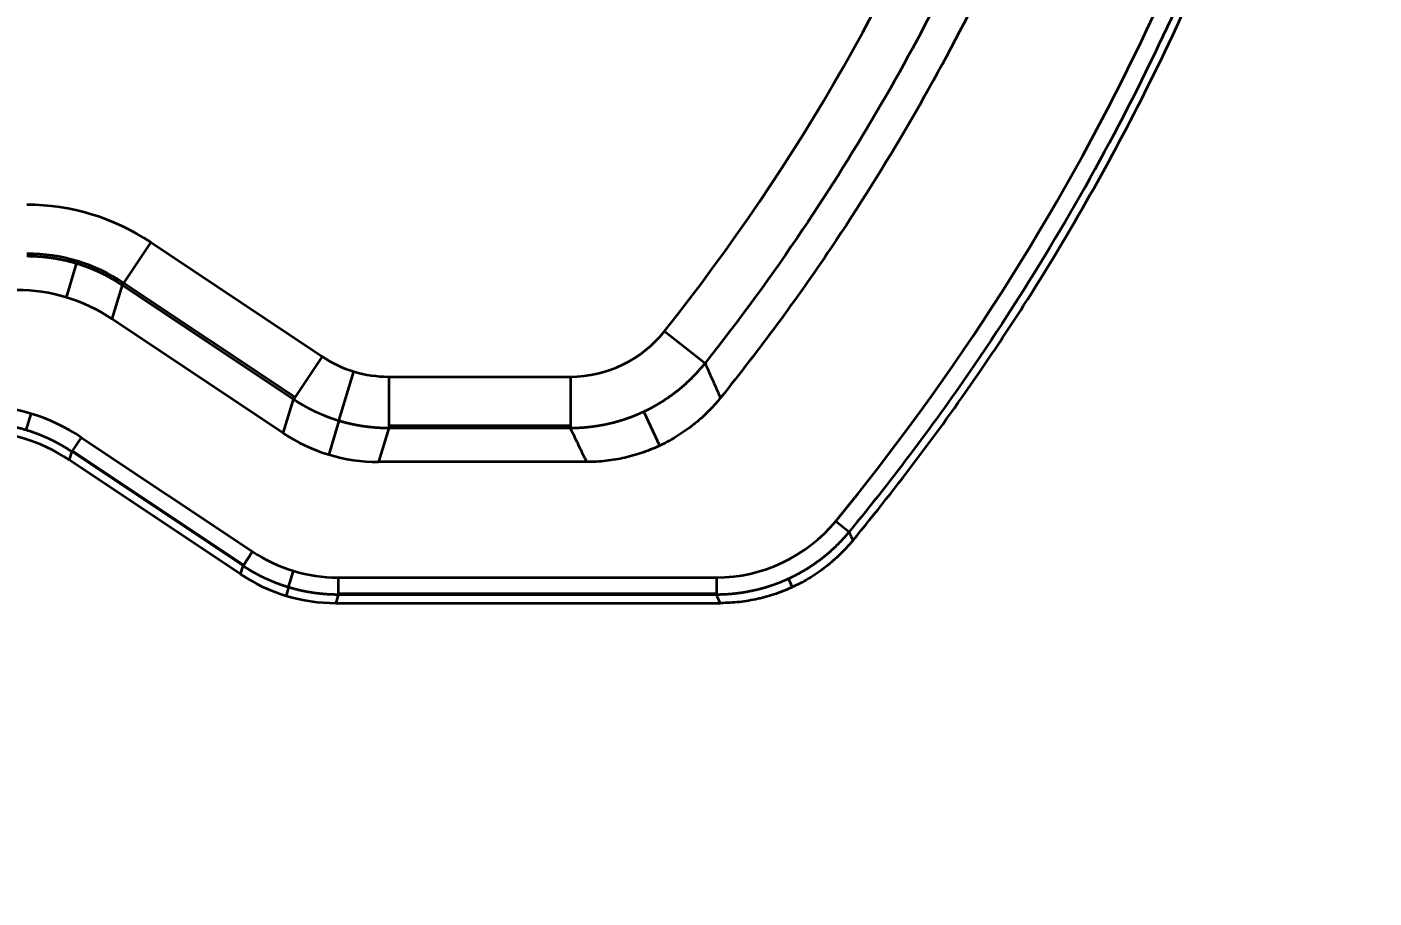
# Model space of a CAD drawing. Header units: millimetres. Extents: x 2599 to 3244, y 1330 to 1895.
# Drawn here: x 2908 to 2986, y 1456.4 to 1506.8 of the extents above; entities that cross this region are included whole.
import ezdxf

# ---------------------------------------------------------------- set-up
doc = ezdxf.new("R2010")
doc.units = ezdxf.units.MM
doc.layers.add('1', color=7, linetype='Continuous', true_color=0xffffff)
doc.layers.add('dim', color=82, linetype='Continuous', lineweight=9)
doc.styles.get("Standard").update_dxf_attribs({"font": 'arial.ttf'})
doc.dimstyles.new('Standard-3', dxfattribs={"dimscale": 3, "dimtxt": 0.18, "dimasz": 0.18, "dimexe": 0.18, "dimexo": 0.0625, "dimgap": 0.09, "dimtad": 0, "dimtoh": 1, "dimzin": 0, "dimdsep": 46, "dimtxsty": 'Standard', "dimcen": 0.09, "dimadec": 0, "dimazin": 0, "dimtfac": 1, "dimtofl": 0, "dimtmove": 0, "dimatfit": 3, "dimfxl": 0, "dimtolj": 1, "dimtzin": 0, "dimarcsym": 0})

# ---------------------------------------------------------------- blocks, each defined once
blk = doc.blocks.new('*D17')
at = {"layer": 'Defpoints', "color": 0, "transparency": 16777216}
for p in [(2669.184, 1564.792), (3057.245, 1545.955), (3057.245, 1441.092)]:
    blk.add_point(p, dxfattribs=at)
at = {"layer": 'dim', "color": 0, "lineweight": -2, "transparency": 16777216}
for p, q in [((2669.184, 1563.293), (2669.184, 1439.593)), ((3057.245, 1544.456), (3057.245, 1439.593)), ((2675.184, 1441.092), (2846.152, 1441.092)), ((3051.245, 1441.092), (2880.276, 1441.092))]:
    blk.add_line(p, q, dxfattribs=at)
at = {"layer": 'dim', "color": 0, "transparency": 16777216}
for points in [[(2675.184, 1442.092), (2675.184, 1440.092), (2669.184, 1441.092)], [(3051.245, 1442.092), (3051.245, 1440.092), (3057.245, 1441.092)]]:
    blk.add_solid(points, dxfattribs=at)
at = {"layer": 'dim', "color": 0, "transparency": 16777216, "insert": (2863.214, 1441.092), "char_height": 7.5, "attachment_point": 5, "bg_fill": 3, "box_fill_scale": 1.1, "bg_fill_color": 256, "bg_fill_true_color": 13158600, "bg_fill_transparency": 0}
blk.add_mtext('\\A1;388.06', dxfattribs=at)

msp = doc.modelspace()

# ---------------------------------------------------------------- linework, layer by layer
at = {"layer": '1', "color": 7, "linetype": 'Continuous', "lineweight": 35}
for p, q in [((2915.211, 1494.373), (2913.557, 1491.892)), ((2915.211, 1494.373), (2925.13, 1487.76)), ((2910.334, 1491.182), (2910.924, 1493.132)), ((2923.558, 1485.403), (2913.64, 1492.016)), ((2913.557, 1491.892), (2912.966, 1489.939)), ((2923.476, 1485.28), (2913.557, 1491.892)), ((2922.885, 1483.327), (2912.966, 1489.939)), ((2944.964, 1489.231), (2947.302, 1487.381)), ((2925.13, 1487.76), (2923.476, 1485.28)), ((2926.11, 1484.041), (2926.972, 1486.89)), ((2928.988, 1486.592), (2928.988, 1483.611)), ((2928.988, 1486.592), (2939.51, 1486.592)), ((2939.51, 1486.592), (2939.51, 1483.611)), ((2922.885, 1483.327), (2923.476, 1485.28)), ((2908.006, 1483.495), (2908.295, 1484.449)), ((2943.758, 1484.566), (2944.658, 1482.602)), ((2926.11, 1484.041), (2925.517, 1482.084)), ((2928.988, 1483.611), (2928.397, 1481.658)), ((2939.51, 1483.759), (2928.988, 1483.759)), ((2939.51, 1483.611), (2928.988, 1483.611)), ((2911.191, 1483.082), (2910.64, 1482.255)), ((2911.191, 1483.082), (2921.11, 1476.47)), ((2910.615, 1482.174), (2910.493, 1481.773)), ((2920.412, 1475.16), (2910.493, 1481.773)), ((2910.64, 1482.255), (2910.615, 1482.174)), ((2920.558, 1475.643), (2910.64, 1482.255)), ((2920.586, 1475.684), (2910.667, 1482.297)), ((2940.45, 1481.658), (2928.397, 1481.658)), ((2954.87, 1478.235), (2955.638, 1477.605)), ((2921.11, 1476.47), (2920.558, 1475.643)), ((2920.412, 1475.16), (2920.558, 1475.643)), ((2923.192, 1474.403), (2923.479, 1475.351)), ((2926.07, 1474.968), (2926.07, 1473.974)), ((2926.07, 1474.968), (2947.958, 1474.968)), ((2947.958, 1474.968), (2947.958, 1473.974)), ((2952.135, 1474.895), (2952.351, 1474.416)), ((2923.192, 1474.403), (2923.045, 1473.918)), ((2926.07, 1473.974), (2925.924, 1473.492)), ((2947.958, 1474.023), (2926.07, 1474.023)), ((2947.958, 1473.974), (2926.07, 1473.974)), ((2925.924, 1473.492), (2948.186, 1473.492))]:
    msp.add_line(p, q, dxfattribs=at)
for centre, major_axis, start_param, end_param in [((2908.035, 1483.589), (-3.754, -12.399), 2.848006, 3.435179), ((2908.082, 1483.746), (-2.888, -9.538), 2.843496, 3.43969), ((2907.446, 1481.644), (-2.888, -9.538), 2.848006, 3.435179), ((2928.994, 1493.567), (2.021, 6.676), 2.848006, 3.435179), ((2905.119, 1473.958), (-3.177, -10.491), 2.848006, 3.435179), ((2904.973, 1473.478), (-2.888, -9.538), 2.848006, 3.435179), ((2928.405, 1491.622), (2.888, 9.538), 2.848006, 3.435179), ((2926.078, 1483.935), (2.599, 8.584), 2.848006, 3.435179), ((2925.932, 1483.455), (2.888, 9.538), 2.848006, 3.435179)]:
    msp.add_ellipse(centre, major_axis=major_axis, ratio=0.998504, start_param=start_param, end_param=end_param, dxfattribs=at)
for points, knots in [([(2944.964, 1489.231), (2952.683, 1498.984), (2958.76, 1509.635), (2965.455, 1526.938), (2967.258, 1532.907), (2969.927, 1544.945), (2970.809, 1551.056), (2971.227, 1557.261)], [0, 0, 0, 0, 0.5, 0.5, 0.75, 0.75, 1, 1, 1, 1]), ([(2974.054, 1555.101), (2973.689, 1550.709), (2972.326, 1540.709), (2968.337, 1525.436), (2961.845, 1509.668), (2954.53, 1497.059), (2949.289, 1489.892), (2947.302, 1487.381)], [0, 0, 0, 0, 0.178988, 0.409312, 0.639635, 0.869959, 1, 1, 1, 1]), ([(2984.06, 1536.609), (2982.874, 1531.053), (2979.688, 1519.62), (2972.658, 1502.995), (2964.32, 1488.879), (2958.195, 1480.719), (2955.638, 1477.605)], [0, 0, 0, 0, 0.257786, 0.537488, 0.817189, 1, 1, 1, 1]), ([(2972.626, 1534.535), (2971.818, 1531.301), (2969.27, 1522.566), (2963.602, 1508.802), (2956.002, 1495.7), (2950.445, 1488.166), (2948.192, 1485.365)], [0, 0, 0, 0, 0.1807, 0.492922, 0.805143, 1, 1, 1, 1]), ([(2965.744, 1490.707), (2968.275, 1494.671), (2972.034, 1501.274), (2975.237, 1508.156), (2976.372, 1510.808)], [0, 0, 0, 0, 0.619808, 1, 1, 1, 1]), ([(2913.557, 1491.892), (2913.544, 1491.902), (2913.516, 1491.92), (2913.475, 1491.947), (2913.434, 1491.973), (2913.393, 1492), (2913.351, 1492.026), (2913.31, 1492.052), (2913.268, 1492.078), (2913.226, 1492.104), (2913.184, 1492.129), (2913.142, 1492.155), (2913.1, 1492.18), (2913.058, 1492.205), (2913.015, 1492.229), (2912.973, 1492.254), (2912.93, 1492.278), (2912.887, 1492.302), (2912.844, 1492.326), (2912.801, 1492.35), (2912.758, 1492.373), (2912.715, 1492.396), (2912.671, 1492.419), (2912.628, 1492.442), (2912.584, 1492.464), (2912.541, 1492.487), (2912.497, 1492.509), (2912.453, 1492.531), (2912.409, 1492.552), (2912.365, 1492.574), (2912.32, 1492.595), (2912.276, 1492.616), (2912.231, 1492.637), (2912.187, 1492.658), (2912.142, 1492.678), (2912.097, 1492.698), (2912.052, 1492.718), (2912.008, 1492.738), (2911.962, 1492.757), (2911.917, 1492.776), (2911.872, 1492.795), (2911.827, 1492.814), (2911.781, 1492.833), (2911.736, 1492.851), (2911.69, 1492.869), (2911.644, 1492.887), (2911.599, 1492.905), (2911.553, 1492.922), (2911.507, 1492.939), (2911.461, 1492.956), (2911.414, 1492.973), (2911.368, 1492.99), (2911.322, 1493.006), (2911.275, 1493.022), (2911.229, 1493.038), (2911.182, 1493.054), (2911.136, 1493.069), (2911.089, 1493.084), (2911.042, 1493.099), (2910.996, 1493.114), (2910.949, 1493.128), (2910.902, 1493.142), (2910.855, 1493.156), (2910.807, 1493.17), (2910.76, 1493.184), (2910.713, 1493.197), (2910.666, 1493.21), (2910.618, 1493.223), (2910.571, 1493.236), (2910.523, 1493.248), (2910.476, 1493.26), (2910.428, 1493.272), (2910.38, 1493.284), (2910.333, 1493.295), (2910.285, 1493.306), (2910.237, 1493.317), (2910.189, 1493.328), (2910.141, 1493.338), (2910.093, 1493.348), (2910.045, 1493.358), (2909.997, 1493.368), (2909.949, 1493.378), (2909.9, 1493.387), (2909.852, 1493.396), (2909.804, 1493.405), (2909.756, 1493.413), (2909.707, 1493.422), (2909.659, 1493.43), (2909.61, 1493.438), (2909.562, 1493.445), (2909.513, 1493.453), (2909.465, 1493.46), (2909.416, 1493.467), (2909.367, 1493.473), (2909.319, 1493.48), (2909.27, 1493.486), (2909.221, 1493.492), (2909.172, 1493.497), (2909.124, 1493.503), (2909.075, 1493.508), (2909.026, 1493.513), (2908.977, 1493.518), (2908.928, 1493.522), (2908.879, 1493.526), (2908.83, 1493.53), (2908.781, 1493.534), (2908.732, 1493.538), (2908.683, 1493.541), (2908.634, 1493.544), (2908.585, 1493.547), (2908.536, 1493.549), (2908.487, 1493.552), (2908.438, 1493.554), (2908.389, 1493.555), (2908.34, 1493.557), (2908.291, 1493.558), (2908.242, 1493.559), (2908.193, 1493.56), (2908.144, 1493.561), (2908.095, 1493.561), (2908.062, 1493.561), (2908.046, 1493.561)], [0, 0, 0, 0, 0.008405, 0.016809, 0.025213, 0.033618, 0.042022, 0.050426, 0.05883, 0.067235, 0.075639, 0.084043, 0.092447, 0.100851, 0.109254, 0.117658, 0.126062, 0.134466, 0.14287, 0.151273, 0.159677, 0.16808, 0.176484, 0.184887, 0.193291, 0.201694, 0.210098, 0.218501, 0.226904, 0.235308, 0.243711, 0.252114, 0.260517, 0.26892, 0.277324, 0.285727, 0.29413, 0.302533, 0.310936, 0.319339, 0.327742, 0.336145, 0.344548, 0.352951, 0.361354, 0.369756, 0.378159, 0.386562, 0.394965, 0.403368, 0.411771, 0.420174, 0.428576, 0.436979, 0.445382, 0.453785, 0.462188, 0.47059, 0.478993, 0.487396, 0.495799, 0.504201, 0.512604, 0.521007, 0.52941, 0.537812, 0.546215, 0.554618, 0.563021, 0.571424, 0.579826, 0.588229, 0.596632, 0.605035, 0.613438, 0.621841, 0.630244, 0.638646, 0.647049, 0.655452, 0.663855, 0.672258, 0.680661, 0.689064, 0.697467, 0.70587, 0.714273, 0.722676, 0.73108, 0.739483, 0.747886, 0.756289, 0.764692, 0.773096, 0.781499, 0.789902, 0.798306, 0.806709, 0.815113, 0.823516, 0.83192, 0.840323, 0.848727, 0.85713, 0.865534, 0.873938, 0.882342, 0.890746, 0.899149, 0.907553, 0.915957, 0.924361, 0.932765, 0.94117, 0.949574, 0.957978, 0.966382, 0.974787, 0.983191, 0.991595, 1, 1, 1, 1]), ([(2955.855, 1477.109), (2958.478, 1480.292), (2961.852, 1484.779), (2964.946, 1489.457), (2965.744, 1490.707)], [0, 0, 0, 0, 0.735544, 1, 1, 1, 1]), ([(2947.302, 1487.381), (2947.291, 1487.368), (2947.271, 1487.343), (2947.24, 1487.305), (2947.21, 1487.266), (2947.178, 1487.229), (2947.147, 1487.191), (2947.115, 1487.153), (2947.084, 1487.115), (2947.052, 1487.078), (2947.019, 1487.04), (2946.987, 1487.003), (2946.954, 1486.966), (2946.921, 1486.929), (2946.888, 1486.892), (2946.855, 1486.856), (2946.821, 1486.819), (2946.788, 1486.782), (2946.754, 1486.746), (2946.719, 1486.71), (2946.685, 1486.674), (2946.65, 1486.638), (2946.616, 1486.602), (2946.581, 1486.566), (2946.545, 1486.531), (2946.51, 1486.496), (2946.474, 1486.46), (2946.438, 1486.425), (2946.402, 1486.391), (2946.366, 1486.356), (2946.33, 1486.321), (2946.293, 1486.287), (2946.256, 1486.253), (2946.219, 1486.218), (2946.182, 1486.185), (2946.144, 1486.151), (2946.106, 1486.117), (2946.069, 1486.084), (2946.031, 1486.05), (2945.992, 1486.017), (2945.954, 1485.984), (2945.915, 1485.952), (2945.876, 1485.919), (2945.837, 1485.887), (2945.798, 1485.855), (2945.759, 1485.823), (2945.719, 1485.791), (2945.679, 1485.759), (2945.639, 1485.728), (2945.599, 1485.696), (2945.559, 1485.665), (2945.518, 1485.634), (2945.478, 1485.604), (2945.437, 1485.573), (2945.396, 1485.543), (2945.355, 1485.513), (2945.313, 1485.483), (2945.272, 1485.453), (2945.23, 1485.423), (2945.188, 1485.394), (2945.146, 1485.365), (2945.104, 1485.336), (2945.061, 1485.307), (2945.019, 1485.279), (2944.976, 1485.251), (2944.933, 1485.222), (2944.89, 1485.195), (2944.847, 1485.167), (2944.804, 1485.14), (2944.76, 1485.112), (2944.717, 1485.085), (2944.673, 1485.059), (2944.629, 1485.032), (2944.585, 1485.006), (2944.54, 1484.979), (2944.496, 1484.954), (2944.452, 1484.928), (2944.407, 1484.902), (2944.362, 1484.877), (2944.317, 1484.852), (2944.272, 1484.827), (2944.227, 1484.803), (2944.181, 1484.779), (2944.136, 1484.755), (2944.09, 1484.731), (2944.045, 1484.707), (2943.999, 1484.684), (2943.953, 1484.661), (2943.907, 1484.638), (2943.861, 1484.615), (2943.814, 1484.593), (2943.768, 1484.571), (2943.721, 1484.549), (2943.675, 1484.527), (2943.628, 1484.505), (2943.581, 1484.484), (2943.534, 1484.463), (2943.487, 1484.443), (2943.44, 1484.422), (2943.392, 1484.402), (2943.345, 1484.382), (2943.298, 1484.362), (2943.25, 1484.343), (2943.202, 1484.323), (2943.154, 1484.304), (2943.107, 1484.286), (2943.059, 1484.267), (2943.011, 1484.249), (2942.963, 1484.231), (2942.914, 1484.213), (2942.866, 1484.196), (2942.818, 1484.179), (2942.769, 1484.162), (2942.721, 1484.145), (2942.672, 1484.129), (2942.624, 1484.112), (2942.575, 1484.096), (2942.526, 1484.081), (2942.477, 1484.065), (2942.429, 1484.05), (2942.38, 1484.035), (2942.331, 1484.021), (2942.282, 1484.006), (2942.232, 1483.992), (2942.183, 1483.978), (2942.134, 1483.965), (2942.085, 1483.951), (2942.036, 1483.938), (2941.986, 1483.925), (2941.937, 1483.913), (2941.888, 1483.9), (2941.838, 1483.888), (2941.789, 1483.877), (2941.739, 1483.865), (2941.69, 1483.854), (2941.64, 1483.843), (2941.59, 1483.832), (2941.541, 1483.821), (2941.491, 1483.811), (2941.441, 1483.801), (2941.392, 1483.791), (2941.342, 1483.782), (2941.292, 1483.773), (2941.243, 1483.764), (2941.193, 1483.755), (2941.143, 1483.747), (2941.093, 1483.739), (2941.044, 1483.731), (2940.994, 1483.723), (2940.944, 1483.716), (2940.895, 1483.708), (2940.845, 1483.702), (2940.795, 1483.695), (2940.745, 1483.689), (2940.696, 1483.682), (2940.646, 1483.677), (2940.596, 1483.671), (2940.546, 1483.666), (2940.497, 1483.661), (2940.447, 1483.656), (2940.398, 1483.651), (2940.348, 1483.647), (2940.298, 1483.643), (2940.249, 1483.639), (2940.199, 1483.635), (2940.15, 1483.632), (2940.1, 1483.629), (2940.051, 1483.626), (2940.002, 1483.623), (2939.952, 1483.621), (2939.903, 1483.619), (2939.854, 1483.617), (2939.804, 1483.616), (2939.755, 1483.614), (2939.706, 1483.613), (2939.657, 1483.612), (2939.608, 1483.612), (2939.559, 1483.611), (2939.526, 1483.611), (2939.51, 1483.611)], [0, 0, 0, 0, 0.005465, 0.010936, 0.016413, 0.021895, 0.027384, 0.032879, 0.038379, 0.043885, 0.049397, 0.054914, 0.060437, 0.065965, 0.071499, 0.077038, 0.082583, 0.088133, 0.093687, 0.099247, 0.104812, 0.110382, 0.115957, 0.121537, 0.127122, 0.132711, 0.138305, 0.143904, 0.149507, 0.155115, 0.160727, 0.166343, 0.171964, 0.177589, 0.183218, 0.188851, 0.194489, 0.20013, 0.205775, 0.211424, 0.217076, 0.222732, 0.228392, 0.234056, 0.239722, 0.245393, 0.251066, 0.256743, 0.262423, 0.268106, 0.273792, 0.279481, 0.285173, 0.290868, 0.296565, 0.302265, 0.307968, 0.313673, 0.319381, 0.325091, 0.330804, 0.336518, 0.342235, 0.347954, 0.353675, 0.359398, 0.365123, 0.370849, 0.376577, 0.382307, 0.388039, 0.393772, 0.399506, 0.405242, 0.410979, 0.416717, 0.422456, 0.428196, 0.433937, 0.439679, 0.445422, 0.451166, 0.45691, 0.462655, 0.4684, 0.474146, 0.479892, 0.485638, 0.491385, 0.497131, 0.502878, 0.508625, 0.514371, 0.520118, 0.525864, 0.531609, 0.537355, 0.543099, 0.548844, 0.554587, 0.56033, 0.566072, 0.571813, 0.577553, 0.583293, 0.589031, 0.594767, 0.600503, 0.606237, 0.61197, 0.617702, 0.623431, 0.62916, 0.634886, 0.640611, 0.646333, 0.652054, 0.657773, 0.66349, 0.669205, 0.674917, 0.680627, 0.686335, 0.69204, 0.697743, 0.703443, 0.70914, 0.714835, 0.720527, 0.726216, 0.731902, 0.737585, 0.743264, 0.748941, 0.754614, 0.760285, 0.765951, 0.771614, 0.777274, 0.78293, 0.788583, 0.794231, 0.799876, 0.805517, 0.811154, 0.816787, 0.822416, 0.828041, 0.833662, 0.839278, 0.84489, 0.850498, 0.856101, 0.861699, 0.867293, 0.872882, 0.878467, 0.884046, 0.889621, 0.895191, 0.900756, 0.906316, 0.911871, 0.91742, 0.922964, 0.928503, 0.934037, 0.939565, 0.945088, 0.950605, 0.956116, 0.961622, 0.967122, 0.972617, 0.978105, 0.983588, 0.989065, 0.994535, 1, 1, 1, 1]), ([(2947.302, 1487.381), (2947.438, 1487.074), (2947.574, 1486.767), (2947.712, 1486.454), (2947.714, 1486.449), (2947.806, 1486.241), (2947.896, 1486.038), (2948.054, 1485.679), (2948.123, 1485.522), (2948.192, 1485.365)], [0, 0, 0, 0, 0.457114, 0.457114, 0.465097, 0.465097, 0.766801, 0.766801, 1, 1, 1, 1]), ([(2928.988, 1483.611), (2928.972, 1483.611), (2928.939, 1483.611), (2928.89, 1483.612), (2928.841, 1483.612), (2928.792, 1483.613), (2928.743, 1483.614), (2928.693, 1483.615), (2928.644, 1483.617), (2928.595, 1483.619), (2928.546, 1483.621), (2928.497, 1483.623), (2928.448, 1483.626), (2928.399, 1483.629), (2928.35, 1483.632), (2928.301, 1483.635), (2928.252, 1483.638), (2928.203, 1483.642), (2928.154, 1483.646), (2928.105, 1483.65), (2928.057, 1483.655), (2928.008, 1483.66), (2927.959, 1483.665), (2927.91, 1483.67), (2927.861, 1483.675), (2927.812, 1483.681), (2927.764, 1483.687), (2927.715, 1483.693), (2927.666, 1483.7), (2927.618, 1483.706), (2927.569, 1483.713), (2927.52, 1483.72), (2927.472, 1483.728), (2927.423, 1483.735), (2927.375, 1483.743), (2927.327, 1483.751), (2927.278, 1483.76), (2927.23, 1483.768), (2927.182, 1483.777), (2927.133, 1483.786), (2927.085, 1483.795), (2927.037, 1483.805), (2926.989, 1483.815), (2926.941, 1483.825), (2926.893, 1483.835), (2926.845, 1483.845), (2926.797, 1483.856), (2926.749, 1483.867), (2926.701, 1483.878), (2926.653, 1483.89), (2926.606, 1483.901), (2926.558, 1483.913), (2926.51, 1483.925), (2926.463, 1483.938), (2926.416, 1483.95), (2926.368, 1483.963), (2926.321, 1483.976), (2926.274, 1483.989), (2926.226, 1484.003), (2926.179, 1484.017), (2926.132, 1484.031), (2926.085, 1484.045), (2926.038, 1484.059), (2925.991, 1484.074), (2925.945, 1484.089), (2925.898, 1484.104), (2925.851, 1484.119), (2925.805, 1484.135), (2925.758, 1484.151), (2925.712, 1484.167), (2925.666, 1484.183), (2925.619, 1484.2), (2925.573, 1484.217), (2925.527, 1484.234), (2925.481, 1484.251), (2925.435, 1484.268), (2925.389, 1484.286), (2925.344, 1484.304), (2925.298, 1484.322), (2925.253, 1484.34), (2925.207, 1484.359), (2925.162, 1484.378), (2925.116, 1484.397), (2925.071, 1484.416), (2925.026, 1484.435), (2924.981, 1484.455), (2924.936, 1484.475), (2924.892, 1484.495), (2924.847, 1484.515), (2924.802, 1484.536), (2924.758, 1484.557), (2924.713, 1484.578), (2924.669, 1484.599), (2924.625, 1484.62), (2924.581, 1484.642), (2924.537, 1484.664), (2924.493, 1484.686), (2924.449, 1484.708), (2924.406, 1484.731), (2924.362, 1484.754), (2924.319, 1484.777), (2924.276, 1484.8), (2924.232, 1484.823), (2924.189, 1484.847), (2924.146, 1484.871), (2924.104, 1484.895), (2924.061, 1484.919), (2924.018, 1484.943), (2923.976, 1484.968), (2923.934, 1484.993), (2923.891, 1485.018), (2923.849, 1485.043), (2923.807, 1485.069), (2923.765, 1485.094), (2923.724, 1485.12), (2923.682, 1485.146), (2923.641, 1485.173), (2923.599, 1485.199), (2923.558, 1485.226), (2923.517, 1485.253), (2923.49, 1485.271), (2923.476, 1485.28)], [0, 0, 0, 0, 0.008404, 0.016807, 0.025211, 0.033615, 0.042018, 0.050422, 0.058826, 0.067229, 0.075633, 0.084036, 0.09244, 0.100843, 0.109247, 0.11765, 0.126054, 0.134457, 0.142861, 0.151264, 0.159668, 0.168071, 0.176474, 0.184878, 0.193281, 0.201685, 0.210088, 0.218491, 0.226895, 0.235298, 0.243701, 0.252105, 0.260508, 0.268911, 0.277315, 0.285718, 0.294121, 0.302524, 0.310928, 0.319331, 0.327734, 0.336137, 0.344541, 0.352944, 0.361347, 0.36975, 0.378154, 0.386557, 0.39496, 0.403363, 0.411766, 0.42017, 0.428573, 0.436976, 0.445379, 0.453782, 0.462186, 0.470589, 0.478992, 0.487395, 0.495798, 0.504202, 0.512605, 0.521008, 0.529411, 0.537814, 0.546218, 0.554621, 0.563024, 0.571427, 0.57983, 0.588234, 0.596637, 0.60504, 0.613443, 0.621846, 0.63025, 0.638653, 0.647056, 0.655459, 0.663863, 0.672266, 0.680669, 0.689072, 0.697476, 0.705879, 0.714282, 0.722685, 0.731089, 0.739492, 0.747895, 0.756299, 0.764702, 0.773105, 0.781509, 0.789912, 0.798315, 0.806719, 0.815122, 0.823526, 0.831929, 0.840332, 0.848736, 0.857139, 0.865543, 0.873946, 0.88235, 0.890753, 0.899157, 0.90756, 0.915964, 0.924367, 0.932771, 0.941174, 0.949578, 0.957982, 0.966385, 0.974789, 0.983193, 0.991596, 1, 1, 1, 1]), ([(2948.192, 1485.365), (2947.958, 1485.075), (2947.711, 1484.8), (2947.187, 1484.281), (2946.912, 1484.037), (2946.478, 1483.693), (2946.256, 1483.526), (2946.026, 1483.369), (2945.91, 1483.292), (2945.871, 1483.266), (2945.792, 1483.216), (2945.753, 1483.191), (2945.399, 1482.97), (2945.075, 1482.792), (2944.412, 1482.474), (2944.073, 1482.334), (2943.551, 1482.152), (2943.287, 1482.068), (2943.018, 1481.995), (2942.883, 1481.96), (2942.837, 1481.949), (2942.747, 1481.927), (2942.702, 1481.916), (2942.294, 1481.823), (2941.563, 1481.7), (2940.823, 1481.658), (2940.45, 1481.658)], [0, 0, 0, 0, 0.125, 0.125, 0.25, 0.25, 0.3125, 0.34375, 0.34375, 0.359375, 0.359375, 0.375, 0.375, 0.5, 0.5, 0.625, 0.625, 0.6875, 0.71875, 0.71875, 0.734375, 0.734375, 0.75, 0.75, 0.875, 1, 1, 1, 1]), ([(2910.64, 1482.255), (2910.626, 1482.264), (2910.599, 1482.283), (2910.558, 1482.31), (2910.516, 1482.336), (2910.475, 1482.363), (2910.434, 1482.389), (2910.392, 1482.415), (2910.35, 1482.441), (2910.308, 1482.467), (2910.267, 1482.492), (2910.224, 1482.518), (2910.182, 1482.543), (2910.14, 1482.568), (2910.097, 1482.592), (2910.055, 1482.617), (2910.012, 1482.641), (2909.969, 1482.665), (2909.926, 1482.689), (2909.883, 1482.712), (2909.84, 1482.736), (2909.797, 1482.759), (2909.753, 1482.782), (2909.71, 1482.805), (2909.666, 1482.827), (2909.623, 1482.85), (2909.579, 1482.872), (2909.535, 1482.894), (2909.491, 1482.915), (2909.447, 1482.937), (2909.402, 1482.958), (2909.358, 1482.979), (2909.313, 1483), (2909.269, 1483.02), (2909.224, 1483.041), (2909.179, 1483.061), (2909.135, 1483.081), (2909.09, 1483.1), (2909.045, 1483.12), (2908.999, 1483.139), (2908.954, 1483.158), (2908.909, 1483.177), (2908.863, 1483.196), (2908.818, 1483.214), (2908.772, 1483.232), (2908.726, 1483.25), (2908.681, 1483.268), (2908.635, 1483.285), (2908.589, 1483.302), (2908.543, 1483.319), (2908.496, 1483.336), (2908.45, 1483.353), (2908.404, 1483.369), (2908.358, 1483.385), (2908.311, 1483.401), (2908.265, 1483.416), (2908.218, 1483.432), (2908.171, 1483.447), (2908.124, 1483.462), (2908.078, 1483.476), (2908.031, 1483.491), (2907.984, 1483.505), (2907.937, 1483.519), (2907.89, 1483.533), (2907.842, 1483.546), (2907.795, 1483.56), (2907.748, 1483.573), (2907.7, 1483.586), (2907.653, 1483.598), (2907.605, 1483.611), (2907.558, 1483.623), (2907.51, 1483.635), (2907.462, 1483.646), (2907.415, 1483.658), (2907.367, 1483.669), (2907.319, 1483.68), (2907.271, 1483.691), (2907.223, 1483.701), (2907.175, 1483.711), (2907.127, 1483.721), (2907.079, 1483.731), (2907.031, 1483.74), (2906.983, 1483.75), (2906.934, 1483.759), (2906.886, 1483.768), (2906.838, 1483.776), (2906.789, 1483.785), (2906.741, 1483.793), (2906.692, 1483.8), (2906.644, 1483.808), (2906.595, 1483.815), (2906.547, 1483.823), (2906.498, 1483.829), (2906.449, 1483.836), (2906.401, 1483.843), (2906.352, 1483.849), (2906.303, 1483.855), (2906.255, 1483.86), (2906.206, 1483.866), (2906.157, 1483.871), (2906.108, 1483.876), (2906.059, 1483.881), (2906.01, 1483.885), (2905.961, 1483.889), (2905.912, 1483.893), (2905.864, 1483.897), (2905.815, 1483.901), (2905.766, 1483.904), (2905.717, 1483.907), (2905.668, 1483.91), (2905.619, 1483.912), (2905.569, 1483.915), (2905.52, 1483.917), (2905.471, 1483.918), (2905.422, 1483.92), (2905.373, 1483.921), (2905.324, 1483.922), (2905.275, 1483.923), (2905.226, 1483.924), (2905.177, 1483.924), (2905.144, 1483.924), (2905.128, 1483.924)], [0, 0, 0, 0, 0.008404, 0.016808, 0.025212, 0.033617, 0.042021, 0.050425, 0.058828, 0.067232, 0.075636, 0.08404, 0.092444, 0.100848, 0.109251, 0.117655, 0.126059, 0.134462, 0.142866, 0.15127, 0.159673, 0.168077, 0.17648, 0.184884, 0.193287, 0.20169, 0.210094, 0.218497, 0.2269, 0.235304, 0.243707, 0.25211, 0.260514, 0.268917, 0.27732, 0.285723, 0.294126, 0.302529, 0.310933, 0.319336, 0.327739, 0.336142, 0.344545, 0.352948, 0.361351, 0.369754, 0.378157, 0.38656, 0.394963, 0.403366, 0.411769, 0.420172, 0.428575, 0.436978, 0.445381, 0.453784, 0.462187, 0.47059, 0.478993, 0.487396, 0.495799, 0.504201, 0.512604, 0.521007, 0.52941, 0.537813, 0.546216, 0.554619, 0.563022, 0.571425, 0.579828, 0.588231, 0.596634, 0.605037, 0.61344, 0.621843, 0.630246, 0.638649, 0.647052, 0.655455, 0.663858, 0.672261, 0.680664, 0.689067, 0.697471, 0.705874, 0.714277, 0.72268, 0.731083, 0.739486, 0.74789, 0.756293, 0.764696, 0.7731, 0.781503, 0.789906, 0.79831, 0.806713, 0.815116, 0.82352, 0.831923, 0.840327, 0.84873, 0.857134, 0.865538, 0.873941, 0.882345, 0.890749, 0.899152, 0.907556, 0.91596, 0.924364, 0.932768, 0.941172, 0.949575, 0.957979, 0.966383, 0.974788, 0.983192, 0.991596, 1, 1, 1, 1]), ([(2940.45, 1481.658), (2940.378, 1481.81), (2940.305, 1481.961), (2940.138, 1482.31), (2940.043, 1482.506), (2939.807, 1482.997), (2939.664, 1483.292), (2939.518, 1483.595), (2939.514, 1483.603), (2939.51, 1483.611)], [0, 0, 0, 0, 0.233199, 0.233199, 0.534903, 0.534903, 0.987458, 0.987458, 1, 1, 1, 1]), ([(2955.638, 1477.605), (2955.628, 1477.593), (2955.607, 1477.568), (2955.577, 1477.531), (2955.546, 1477.494), (2955.514, 1477.457), (2955.483, 1477.421), (2955.451, 1477.384), (2955.419, 1477.348), (2955.387, 1477.312), (2955.355, 1477.276), (2955.323, 1477.24), (2955.29, 1477.204), (2955.257, 1477.168), (2955.224, 1477.132), (2955.191, 1477.097), (2955.157, 1477.061), (2955.124, 1477.026), (2955.09, 1476.991), (2955.056, 1476.956), (2955.021, 1476.921), (2954.987, 1476.887), (2954.952, 1476.852), (2954.917, 1476.818), (2954.882, 1476.783), (2954.847, 1476.749), (2954.811, 1476.715), (2954.776, 1476.682), (2954.74, 1476.648), (2954.704, 1476.614), (2954.668, 1476.581), (2954.631, 1476.548), (2954.594, 1476.515), (2954.558, 1476.482), (2954.521, 1476.449), (2954.483, 1476.417), (2954.446, 1476.384), (2954.408, 1476.352), (2954.371, 1476.32), (2954.333, 1476.288), (2954.294, 1476.256), (2954.256, 1476.225), (2954.218, 1476.193), (2954.179, 1476.162), (2954.14, 1476.131), (2954.101, 1476.1), (2954.062, 1476.07), (2954.022, 1476.039), (2953.983, 1476.009), (2953.943, 1475.979), (2953.903, 1475.949), (2953.863, 1475.919), (2953.823, 1475.889), (2953.783, 1475.86), (2953.742, 1475.831), (2953.701, 1475.802), (2953.66, 1475.773), (2953.619, 1475.744), (2953.578, 1475.716), (2953.537, 1475.688), (2953.495, 1475.66), (2953.453, 1475.632), (2953.412, 1475.604), (2953.369, 1475.577), (2953.327, 1475.55), (2953.285, 1475.523), (2953.243, 1475.496), (2953.2, 1475.469), (2953.157, 1475.443), (2953.114, 1475.417), (2953.071, 1475.391), (2953.028, 1475.365), (2952.985, 1475.339), (2952.941, 1475.314), (2952.898, 1475.289), (2952.854, 1475.264), (2952.81, 1475.239), (2952.766, 1475.215), (2952.722, 1475.191), (2952.678, 1475.166), (2952.633, 1475.143), (2952.589, 1475.119), (2952.544, 1475.096), (2952.499, 1475.073), (2952.454, 1475.05), (2952.409, 1475.027), (2952.364, 1475.005), (2952.319, 1474.982), (2952.274, 1474.96), (2952.228, 1474.939), (2952.183, 1474.917), (2952.137, 1474.896), (2952.091, 1474.875), (2952.045, 1474.854), (2951.999, 1474.833), (2951.953, 1474.813), (2951.907, 1474.793), (2951.861, 1474.773), (2951.815, 1474.753), (2951.768, 1474.734), (2951.721, 1474.714), (2951.675, 1474.695), (2951.628, 1474.677), (2951.581, 1474.658), (2951.534, 1474.64), (2951.487, 1474.622), (2951.44, 1474.604), (2951.393, 1474.587), (2951.346, 1474.569), (2951.298, 1474.552), (2951.251, 1474.536), (2951.204, 1474.519), (2951.156, 1474.503), (2951.108, 1474.487), (2951.061, 1474.471), (2951.013, 1474.455), (2950.965, 1474.44), (2950.917, 1474.425), (2950.87, 1474.41), (2950.822, 1474.396), (2950.774, 1474.381), (2950.725, 1474.367), (2950.677, 1474.353), (2950.629, 1474.34), (2950.581, 1474.327), (2950.533, 1474.313), (2950.484, 1474.301), (2950.436, 1474.288), (2950.388, 1474.276), (2950.339, 1474.264), (2950.291, 1474.252), (2950.242, 1474.24), (2950.194, 1474.229), (2950.145, 1474.218), (2950.097, 1474.207), (2950.048, 1474.196), (2949.999, 1474.186), (2949.951, 1474.176), (2949.902, 1474.166), (2949.853, 1474.157), (2949.804, 1474.147), (2949.756, 1474.138), (2949.707, 1474.129), (2949.658, 1474.121), (2949.609, 1474.112), (2949.561, 1474.104), (2949.512, 1474.096), (2949.463, 1474.089), (2949.414, 1474.081), (2949.366, 1474.074), (2949.317, 1474.067), (2949.268, 1474.061), (2949.219, 1474.054), (2949.17, 1474.048), (2949.122, 1474.042), (2949.073, 1474.037), (2949.024, 1474.031), (2948.975, 1474.026), (2948.927, 1474.021), (2948.878, 1474.017), (2948.829, 1474.012), (2948.781, 1474.008), (2948.732, 1474.004), (2948.683, 1474.001), (2948.635, 1473.997), (2948.586, 1473.994), (2948.538, 1473.991), (2948.489, 1473.988), (2948.441, 1473.986), (2948.392, 1473.984), (2948.344, 1473.982), (2948.296, 1473.98), (2948.247, 1473.978), (2948.199, 1473.977), (2948.151, 1473.976), (2948.103, 1473.975), (2948.055, 1473.974), (2948.007, 1473.974), (2947.974, 1473.974), (2947.958, 1473.974)], [0, 0, 0, 0, 0.005472, 0.010951, 0.016435, 0.021924, 0.02742, 0.032921, 0.038427, 0.043939, 0.049457, 0.05498, 0.060508, 0.066041, 0.07158, 0.077124, 0.082673, 0.088227, 0.093785, 0.099349, 0.104918, 0.110491, 0.116069, 0.121652, 0.12724, 0.132832, 0.138428, 0.144029, 0.149634, 0.155244, 0.160857, 0.166475, 0.172097, 0.177723, 0.183353, 0.188987, 0.194625, 0.200266, 0.205912, 0.211561, 0.217213, 0.222869, 0.228529, 0.234191, 0.239858, 0.245527, 0.2512, 0.256875, 0.262554, 0.268236, 0.27392, 0.279608, 0.285298, 0.290991, 0.296686, 0.302384, 0.308085, 0.313788, 0.319493, 0.325201, 0.330911, 0.336623, 0.342337, 0.348053, 0.353771, 0.359491, 0.365212, 0.370935, 0.37666, 0.382387, 0.388115, 0.393844, 0.399575, 0.405307, 0.41104, 0.416775, 0.42251, 0.428247, 0.433984, 0.439722, 0.445461, 0.451201, 0.456941, 0.462682, 0.468423, 0.474165, 0.479907, 0.485649, 0.491391, 0.497134, 0.502876, 0.508619, 0.514361, 0.520104, 0.525846, 0.531587, 0.537329, 0.543069, 0.54881, 0.554549, 0.560288, 0.566026, 0.571764, 0.5775, 0.583235, 0.58897, 0.594703, 0.600435, 0.606166, 0.611895, 0.617623, 0.623349, 0.629074, 0.634797, 0.640519, 0.646239, 0.651957, 0.657673, 0.663387, 0.669098, 0.674808, 0.680516, 0.686221, 0.691924, 0.697624, 0.703322, 0.709018, 0.714711, 0.720401, 0.726088, 0.731773, 0.737454, 0.743133, 0.748808, 0.754481, 0.76015, 0.765816, 0.771479, 0.777138, 0.782794, 0.788446, 0.794095, 0.79974, 0.805382, 0.811019, 0.816653, 0.822283, 0.827909, 0.833531, 0.839148, 0.844762, 0.850371, 0.855976, 0.861577, 0.867173, 0.872765, 0.878352, 0.883935, 0.889513, 0.895086, 0.900655, 0.906218, 0.911777, 0.917331, 0.922879, 0.928423, 0.933961, 0.939494, 0.945022, 0.950545, 0.956062, 0.961574, 0.96708, 0.972581, 0.978076, 0.983566, 0.98905, 0.994528, 1, 1, 1, 1]), ([(2955.855, 1477.109), (2955.796, 1477.038), (2955.737, 1476.968), (2955.616, 1476.829), (2955.555, 1476.761), (2955.369, 1476.56), (2955.242, 1476.429), (2954.85, 1476.048), (2954.576, 1475.809), (2954.144, 1475.474), (2953.923, 1475.311), (2953.695, 1475.158), (2953.541, 1475.057), (2953.464, 1475.008), (2953.074, 1474.769), (2952.754, 1474.596), (2952.098, 1474.286), (2951.762, 1474.15), (2951.246, 1473.973), (2950.985, 1473.891), (2950.72, 1473.819), (2950.587, 1473.786), (2950.542, 1473.775), (2950.453, 1473.753), (2950.408, 1473.743), (2950.005, 1473.652), (2949.284, 1473.532), (2948.554, 1473.492), (2948.186, 1473.492)], [0, 0, 0, 0, 0.03125, 0.03125, 0.0625, 0.0625, 0.125, 0.125, 0.25, 0.25, 0.3125, 0.34375, 0.34375, 0.375, 0.375, 0.5, 0.5, 0.625, 0.625, 0.6875, 0.71875, 0.71875, 0.734375, 0.734375, 0.75, 0.75, 0.875, 1, 1, 1, 1]), ([(2955.638, 1477.605), (2955.674, 1477.522), (2955.71, 1477.44), (2955.768, 1477.306), (2955.791, 1477.255), (2955.827, 1477.173), (2955.841, 1477.141), (2955.855, 1477.109)], [0, 0, 0, 0, 0.500001, 0.500001, 0.806851, 0.806851, 1, 1, 1, 1]), ([(2926.07, 1473.974), (2926.054, 1473.974), (2926.021, 1473.974), (2925.972, 1473.974), (2925.923, 1473.975), (2925.874, 1473.976), (2925.825, 1473.977), (2925.776, 1473.978), (2925.727, 1473.98), (2925.677, 1473.982), (2925.628, 1473.984), (2925.579, 1473.986), (2925.53, 1473.989), (2925.481, 1473.991), (2925.432, 1473.995), (2925.383, 1473.998), (2925.334, 1474.001), (2925.285, 1474.005), (2925.236, 1474.009), (2925.188, 1474.013), (2925.139, 1474.018), (2925.09, 1474.023), (2925.041, 1474.028), (2924.992, 1474.033), (2924.943, 1474.038), (2924.895, 1474.044), (2924.846, 1474.05), (2924.797, 1474.056), (2924.748, 1474.062), (2924.7, 1474.069), (2924.651, 1474.076), (2924.603, 1474.083), (2924.554, 1474.09), (2924.506, 1474.098), (2924.457, 1474.106), (2924.409, 1474.114), (2924.36, 1474.122), (2924.312, 1474.131), (2924.264, 1474.14), (2924.215, 1474.149), (2924.167, 1474.158), (2924.119, 1474.168), (2924.071, 1474.177), (2924.023, 1474.187), (2923.975, 1474.198), (2923.927, 1474.208), (2923.879, 1474.219), (2923.831, 1474.23), (2923.783, 1474.241), (2923.735, 1474.252), (2923.688, 1474.264), (2923.64, 1474.276), (2923.593, 1474.288), (2923.545, 1474.3), (2923.498, 1474.313), (2923.45, 1474.326), (2923.403, 1474.339), (2923.356, 1474.352), (2923.308, 1474.366), (2923.261, 1474.379), (2923.214, 1474.393), (2923.167, 1474.408), (2923.12, 1474.422), (2923.073, 1474.437), (2923.027, 1474.452), (2922.98, 1474.467), (2922.933, 1474.482), (2922.887, 1474.498), (2922.84, 1474.514), (2922.794, 1474.53), (2922.748, 1474.546), (2922.701, 1474.563), (2922.655, 1474.579), (2922.609, 1474.596), (2922.563, 1474.614), (2922.517, 1474.631), (2922.472, 1474.649), (2922.426, 1474.667), (2922.38, 1474.685), (2922.335, 1474.703), (2922.289, 1474.722), (2922.244, 1474.74), (2922.199, 1474.759), (2922.153, 1474.779), (2922.108, 1474.798), (2922.063, 1474.818), (2922.018, 1474.838), (2921.974, 1474.858), (2921.929, 1474.878), (2921.884, 1474.899), (2921.84, 1474.92), (2921.796, 1474.941), (2921.751, 1474.962), (2921.707, 1474.983), (2921.663, 1475.005), (2921.619, 1475.027), (2921.575, 1475.049), (2921.532, 1475.071), (2921.488, 1475.094), (2921.444, 1475.116), (2921.401, 1475.139), (2921.358, 1475.163), (2921.315, 1475.186), (2921.271, 1475.21), (2921.229, 1475.233), (2921.186, 1475.257), (2921.143, 1475.282), (2921.1, 1475.306), (2921.058, 1475.331), (2921.016, 1475.356), (2920.973, 1475.381), (2920.931, 1475.406), (2920.889, 1475.431), (2920.848, 1475.457), (2920.806, 1475.483), (2920.764, 1475.509), (2920.723, 1475.536), (2920.681, 1475.562), (2920.64, 1475.589), (2920.599, 1475.616), (2920.572, 1475.634), (2920.558, 1475.643)], [0, 0, 0, 0, 0.008404, 0.016808, 0.025212, 0.033615, 0.042019, 0.050423, 0.058827, 0.067231, 0.075634, 0.084038, 0.092442, 0.100845, 0.109249, 0.117652, 0.126056, 0.13446, 0.142863, 0.151267, 0.15967, 0.168074, 0.176477, 0.18488, 0.193284, 0.201687, 0.210091, 0.218494, 0.226897, 0.235301, 0.243704, 0.252107, 0.26051, 0.268914, 0.277317, 0.28572, 0.294123, 0.302527, 0.31093, 0.319333, 0.327736, 0.336139, 0.344543, 0.352946, 0.361349, 0.369752, 0.378155, 0.386558, 0.394961, 0.403364, 0.411768, 0.420171, 0.428574, 0.436977, 0.44538, 0.453783, 0.462186, 0.470589, 0.478992, 0.487395, 0.495798, 0.504202, 0.512605, 0.521008, 0.529411, 0.537814, 0.546217, 0.55462, 0.563023, 0.571426, 0.579829, 0.588232, 0.596636, 0.605039, 0.613442, 0.621845, 0.630248, 0.638651, 0.647054, 0.655457, 0.663861, 0.672264, 0.680667, 0.68907, 0.697473, 0.705877, 0.71428, 0.722683, 0.731086, 0.73949, 0.747893, 0.756296, 0.764699, 0.773103, 0.781506, 0.789909, 0.798313, 0.806716, 0.81512, 0.823523, 0.831926, 0.84033, 0.848733, 0.857137, 0.86554, 0.873944, 0.882348, 0.890751, 0.899155, 0.907558, 0.915962, 0.924366, 0.932769, 0.941173, 0.949577, 0.957981, 0.966385, 0.974788, 0.983192, 0.991596, 1, 1, 1, 1]), ([(2948.186, 1473.492), (2948.172, 1473.523), (2948.157, 1473.554), (2948.116, 1473.64), (2948.09, 1473.696), (2948.035, 1473.812), (2948.006, 1473.873), (2947.971, 1473.947), (2947.965, 1473.961), (2947.958, 1473.974)], [0, 0, 0, 0, 0.193149, 0.193149, 0.539276, 0.539276, 0.91666, 0.91666, 1, 1, 1, 1])]:
    msp.add_open_spline(points, degree=3, knots=knots, dxfattribs=at)
for points in [[(2954.87, 1478.235), (2968.753, 1495.142), (2978.464, 1515.273), (2983.056, 1536.662)], [(2939.51, 1486.592), (2941.617, 1486.592), (2943.657, 1487.579), (2944.964, 1489.231)], [(2947.958, 1474.968), (2950.606, 1474.968), (2953.19, 1476.189), (2954.87, 1478.235)]]:
    msp.add_open_spline(points, degree=3, dxfattribs=at)

# ---------------------------------------------------------------- next in the draw order: dimensions: what is measured, and where the dimension line sits
at = {"layer": 'dim'}
dim = msp.add_linear_dim(base=(3057.245, 1441.092), p1=(2669.184, 1564.792), p2=(3057.245, 1545.955), dimstyle='Standard-3', override={"dimtxt": 2.5, "dimasz": 2, "dimexe": 0.49975, "dimexo": 0.49975, "dimgap": 0.49975}, dxfattribs=at)
dim.commit()
dim.dimension.update_dxf_attribs({"geometry": '*D17', "text_midpoint": (2863.214, 1441.092)})

doc.saveas('drawing.dxf')
